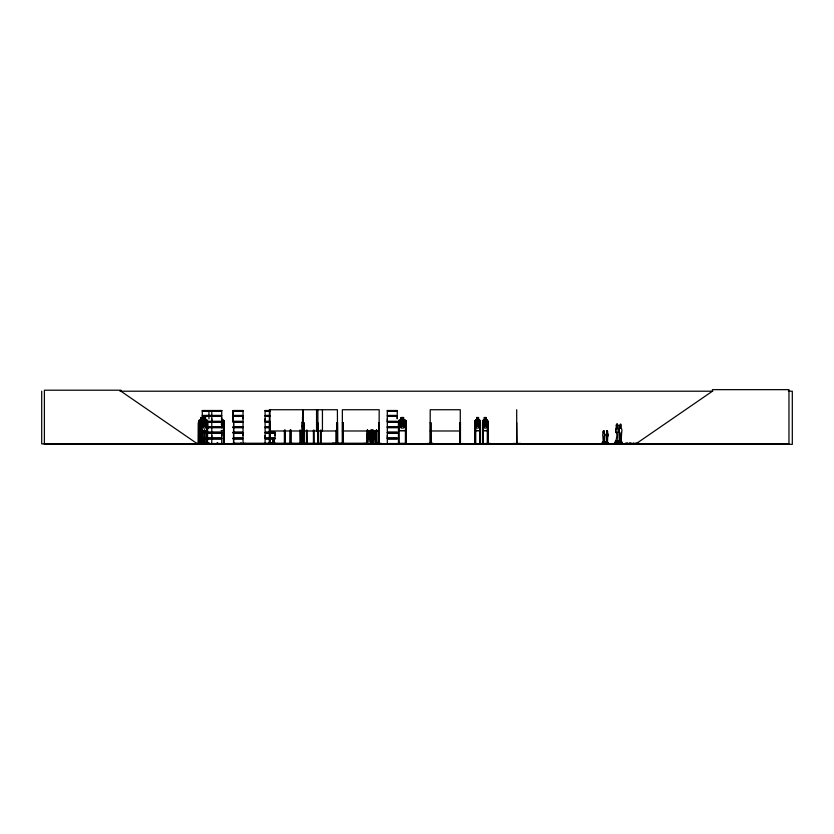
<?xml version="1.0" encoding="UTF-8"?>
<svg xmlns="http://www.w3.org/2000/svg" width="834" height="834" viewBox="0 0 834 834"><rect width="100%" height="100%" fill="white"/><g stroke="black" fill="none" stroke-linecap="round" stroke-linejoin="round"><path stroke-width="1.25" d="M211.794 435.557L211.794 437.996L211.784 433.107M211.794 418.835L211.794 421.274L211.784 416.395M221.708 435.557L221.708 433.107L202.276 433.107M233.113 421.274L233.113 416.395L243.048 416.395L243.038 421.274L233.103 421.274L233.103 416.395M243.038 435.557L243.038 433.107L233.103 433.107M243.038 418.835L243.038 416.395M265.108 437.996L265.108 433.107L275.043 433.107L275.032 437.996L265.108 437.996L265.118 435.557M270.07 421.274L265.108 421.274L265.118 418.835M275.032 435.557L275.032 433.107M397.255 437.996L387.31 437.996L387.32 435.557M397.255 421.274L387.31 421.274L387.32 418.835M397.245 416.395L397.245 418.835L397.255 416.395L387.31 416.395L387.31 421.274M266.14 443.886L274.105 443.897L273.604 438.799L274.605 443.834M314.043 443.125L314.032 443.897L321.997 443.469M344.317 443.834L332.276 443.459L344.369 443.897M512.847 443.5L520.823 443.469M604.004 443.083L604.191 436.255A1.772 0.897 -90 0 0 604.108 433.471L603.785 430.782M604.285 436.255L604.108 443.083L603.107 443.083M607.454 443.083L607.736 436.255A1.772 0.897 -90 0 0 607.548 433.471L607.486 431.105L606.777 430.782M617.671 442.698L618.088 432.45A2.658 1.345 -90 0 0 617.806 428.269L617.806 425.403A1.324 0.678 -90 0 0 617.139 424.079A1.324 0.678 -90 0 0 616.462 425.403L616.462 428.269A2.658 1.345 -90 0 0 616.18 432.45C618.474 434.66 614.522 443.375 616.399 441.165M621.111 442.698L621.528 432.45L621.247 442.698M273.281 443.834L273.479 438.799M615.992 441.728L615.659 441.176L616.868 441.53M615.794 441.718L616.097 441.165M619.047 441.561L620.402 441.405L619.62 432.45A2.658 1.345 -90 0 1 619.902 428.269L619.902 425.403A1.324 0.678 -90 0 1 620.579 424.079A1.324 0.678 -90 0 1 621.247 425.403L621.247 428.269A2.658 1.345 -90 0 1 621.528 432.45M619.433 441.728L619.485 441.134M620.246 441.082L620.371 441.488M619.745 441.165L620.329 441.634L619.297 441.123M603.43 430.782C603.389 435.192 602.106 431.449 603.879 430.782M603.232 442.124L602.544 441.916M602.826 442.072L603.43 442.385M607.548 443.083L606.547 443.083L606.464 436.255A1.772 0.897 -90 0 1 606.641 433.471L607.215 430.698M606.443 442.062L606.933 442.374M605.984 441.916L606.954 442.228L606.12 442.041M616.003 441.645L616.847 441.092M619.235 441.718L619.62 441.551M606.391 442.072L606.537 442.062M616.733 441.676L616.722 441.123L616.253 441.645M208.886 443.73L208.907 443.125M265.076 443.886L265.108 438.976L275.043 438.976M272.614 443.834L273.375 438.799L272.437 443.834M603.493 442.333L602.607 442.291M370.911 441.186L370.411 443.886M371.036 441.196L370.619 443.469M375.79 443.855L376.415 441.196L375.863 433.253L376.415 434.18M615.575 441.509L615.826 441.123M616.222 441.551L616.816 441.718L616.493 441.259M619.954 441.405L619.62 432.45M363.76 443.844L381.378 443.49L363.801 443.469M272.186 443.834L273.312 438.799L274.918 443.834M272.124 443.834L273.302 438.799M487.275 430.667L487.942 428.071M206.842 430.584L207.676 428.071L207.624 421.045L206.874 420.127L205.508 420.127M207.676 428.071L206.895 430.667L199.211 430.667L198.555 421.055L199.274 420.127L200.723 420.127M490.997 443.459L472.054 443.792M479.675 443.834L479.769 422.65L480.457 422.65L480.457 443.897M427.373 443.792L433.086 443.459L427.342 443.844M433.044 443.5L427.373 443.5M271.842 443.834L271.655 443.24M300.532 443.844L300.459 443.125M221.729 443.688L195.99 443.792L211.033 443.897M198.419 443.844L198.513 422.65M282.048 443.834L308.799 443.834M406.189 428.061L405.314 430.584L399.298 430.584M406.273 428.071L405.376 430.667L399.236 430.667L398.423 428.071M215.245 443.834L226.066 443.834M298.332 443.834L305.64 443.459L298.395 443.897M300.928 443.844L300.73 443.125M619.579 441.561L620.36 441.634M233.103 438.976L243.048 438.976L243.048 443.688L232.874 443.469L234.135 443.897L234.271 443.125L234.427 443.897M233.697 443.886L233.676 421.055M265.076 443.709L275.053 443.688M387.289 426.977L397.265 427.227M397.265 443.688L387.289 443.876M398.225 443.834L398.298 443.125L399.184 443.125M201.348 425.455L199.889 427.185L201.275 424.068L199.92 421.17L200.619 421.17M367.054 434.222L367.44 433.253M372.767 440.154L372.788 443.897L372.318 434.191L372.746 433.253L375.946 433.253M372.36 434.222L372.819 433.253M601.96 443.865L602.075 442.729L602.179 443.469L604.577 443.469L604.577 442.729M601.992 443.876L638.99 443.855L638.813 443.271L624.749 443.552M603.441 442.729L603.409 443.761M605.401 443.865L605.515 442.729L608.122 442.729L608.122 443.657M606.495 443.865L606.881 442.729M614.648 443.886L638.458 443.709M616.284 443.886L616.795 442.166M618.036 443.865L618.213 442.166M618.901 443.865L619.266 443.469L608.737 443.657M619.818 443.709L620.235 442.166M633.246 443.886L633.35 443.271M633.371 443.709L633.642 443.271M634.893 443.886L635.372 443.271M636.79 443.271L636.811 443.709M303.67 424.642L302.356 427.164M302.117 425.966L303.159 424.068L302.158 422.254M221.907 428.061L223.074 425.966L223.074 421.087L221.907 420.211L221.99 417.511M480.311 428.071L479.644 430.667L475.495 430.667L474.953 421.055L475.578 420.127L476.777 420.127M475.067 421.097L475.599 420.211M482.605 443.897L482.584 421.055L483.209 420.127L484.408 420.127L484.346 417.511L486.18 417.511L486.941 425.966L486.055 428.061L484.408 428.061L483.522 425.966L483.522 421.087L484.408 420.211L484.408 417.511M221.917 421.17L222.741 421.17L221.239 424.079L222.814 427.081L222.011 427.091M201.223 443.897L201.265 421.055L201.932 420.127L204.215 420.127M202.016 430.584L201.328 428.061L201.38 421.097L201.984 420.127M615.127 443.709L614.752 443.552M615.023 443.897L614.773 442.166L614.929 443.271L621.966 443.271L621.966 442.166M635.862 443.897L712.424 391.209L712.424 389.655L788.974 389.655L788.974 443.897L41.7 443.897L41.7 391.209M344.359 443.459L332.276 443.5M313.459 443.844L313.417 430.146M233.082 426.977L243.059 427.175M119.971 391.209L712.82 391.209M788.391 391.209L792.3 391.209L792.3 444.345L44.39 444.345L44.39 390.208L120.951 390.208L120.951 391.209L197.502 443.897M202.276 410.505L221.729 410.505M233.093 410.505L243.059 410.505M265.097 410.505L270.07 410.495M387.299 410.505L397.265 410.505M221.729 410.693L202.276 410.682L202.287 415.415L221.719 415.415L221.719 410.703M270.07 410.682L265.097 410.703L265.118 415.415L270.07 415.415M397.265 410.693L387.299 410.693L387.32 415.415L397.255 415.415L397.255 410.703M202.287 410.995L221.708 410.995M243.038 410.995L233.113 410.995L233.113 415.415L243.048 415.415L243.048 410.703L233.093 410.703L233.103 415.415M265.118 410.995L270.07 410.995M387.32 410.995L397.245 410.995M202.214 415.749L221.792 415.749M233.03 415.749L243.121 415.749M265.035 415.749L270.07 415.749M387.237 415.749L397.328 415.749M202.214 416.051L221.792 416.051M233.03 416.051L243.121 416.051M265.035 416.051L270.07 416.051M387.237 416.051L397.328 416.051M202.276 416.395L221.719 416.395M270.07 416.395L265.108 416.395L265.108 421.274M203.381 417.511L205.55 417.511L205.487 420.211L206.54 421.087L206.54 425.966L205.487 428.061L203.506 428.061L202.443 425.966L202.443 421.087L203.506 420.211L203.433 417.511L203.381 420.127M302.461 417.511L302.575 420.211M476.714 417.511L478.549 417.511L478.487 420.211M200.744 417.594L202.777 417.594M203.454 417.594L205.487 417.594M403.573 417.594L401.133 417.594L401.133 420.211L399.82 421.087L399.82 425.966L401.133 428.061L403.573 428.061L404.876 425.966L404.876 421.087L403.573 420.211L403.656 417.511L401.039 417.511L401.039 420.127L399.257 420.127L398.423 421.055L398.464 443.897M476.777 417.594L478.487 417.594M484.408 417.594L486.118 417.594L486.055 420.211M221.948 420.127L223.502 420.127L224.325 421.045L224.283 428.071L223.481 430.667L221.291 430.667M403.656 420.127L405.345 420.127L406.273 421.045L406.335 443.834M478.476 420.127L479.686 420.127L480.311 421.045L480.248 443.897L480.092 443.125M486.118 420.127L487.317 420.127M199.263 420.211L206.895 420.211M221.865 420.211L223.47 420.211L224.21 421.087L224.169 443.897M399.298 420.211L405.314 420.211L406.189 421.087M475.536 420.211L479.665 420.211M483.167 420.211L487.296 420.211L487.817 421.087L487.817 428.061M474.953 421.055L475.13 443.897M480.311 421.045L479.623 420.127M482.584 421.055L483.188 430.667M207.249 421.274L221.719 421.274M207.249 421.618L221.792 421.618M233.03 421.618L243.121 421.618M265.035 421.618L270.07 421.618M387.237 421.618L397.328 421.618M207.249 421.921L221.792 421.921M233.03 421.921L243.121 421.921M265.035 421.921L270.07 421.921M387.237 421.921L397.328 421.921M207.249 422.265L221.719 422.265M233.103 422.265L243.048 422.265L243.048 426.966L233.113 426.841L243.059 426.977M270.07 422.265L265.108 422.265L265.108 426.966L270.07 426.841L265.003 427.102L270.07 427.216M397.255 422.265L387.31 422.265L387.31 426.966L397.265 426.966M207.551 422.65L206.811 422.65L206.738 443.897M224.21 422.65L223.439 422.65L223.491 443.897M233.593 422.65L233.51 443.897M269.392 422.65L270.258 422.65M303.232 422.65L303.972 422.65L303.868 443.897M317.869 422.65L318.15 443.897M342.357 422.65L343.118 422.65L343.191 443.897M378.553 422.65L379.314 422.65L379.262 443.897M398.381 422.65L399.1 422.65L399.184 443.897M406.189 422.65L405.47 422.65L405.387 443.897M430.208 422.65L430.917 422.65L430.969 443.897M474.984 422.65L475.672 422.65M482.615 422.65L483.303 422.65L483.157 443.897M516.694 422.65L516.965 443.897M616.034 432.45A2.658 1.345 -90 0 1 616.316 428.269L616.462 425.403M616.316 425.403A1.324 0.678 -90 0 1 616.993 424.079A1.324 0.678 -90 0 1 617.671 425.403L617.806 425.403M619.902 425.403L619.902 428.269M207.249 426.831L221.708 426.841M387.32 426.841L397.245 426.841M207.249 426.977L221.729 426.977M207.249 427.237L221.729 427.227M207.249 427.394L221.729 427.404M233.093 427.404L243.059 427.394L243.038 432.127L233.103 432.127M270.07 427.404L265.097 427.394L265.118 432.127L275.043 432.127M397.265 427.404L387.299 427.394L387.32 432.127L397.255 432.127M207.249 427.717L221.708 427.706M233.113 427.706L243.038 427.706M265.118 427.706L270.07 427.706M387.32 427.706L397.245 427.706M201.317 428.071L201.964 430.667M474.953 428.071L475.557 430.667M482.646 428.071L483.126 430.667L487.337 430.667M617.671 425.403L617.806 428.269M206.895 430.584L199.263 430.584L198.669 428.061M221.281 430.584L223.47 430.584M301.96 430.584L304.222 430.584M475.536 430.584L479.665 430.584M483.167 430.584L487.296 430.584M301.918 430.667L304.233 430.667M269.392 430.99L302.752 430.99M303.232 430.99L337.405 430.99M342.357 430.99L379.178 430.99M430.208 430.99L460.274 430.99M603.879 430.928L604.108 431.553M607.225 430.782L607.548 431.553M202.276 432.127L221.719 432.127M202.214 432.471L221.792 432.471M233.03 432.471L243.121 432.471M265.035 432.471L275.116 432.471M387.237 432.471L397.328 432.471M618.088 432.45L617.942 432.45A2.658 1.345 -90 0 0 617.671 428.269M202.214 432.773L221.792 432.773M233.03 432.773L243.121 432.773M265.035 432.773L275.116 432.773M387.237 432.773L397.328 432.773M397.255 433.107L387.31 433.107L387.31 437.996M370.567 433.253L367.367 433.253L366.981 434.222L367.356 443.803L367.346 443.125M604.108 433.471L604.004 431.553M606.547 433.471L606.641 433.471A1.772 0.897 -90 0 0 606.36 436.255L606.547 443.083M607.454 431.553L607.548 433.471M370.963 434.18L370.484 433.253M607.736 436.255L607.632 436.255A1.772 0.897 -90 0 0 607.454 433.471M202.276 437.996L221.719 437.996L221.719 433.107M233.103 437.996L243.048 437.996L243.048 433.107M202.214 438.33L221.792 438.33M233.03 438.33L243.121 438.33M265.035 438.33L275.116 438.33M387.237 438.33L397.328 438.33M202.214 438.632L221.792 438.632M233.03 438.632L243.121 438.632M265.035 438.632L275.116 438.632M387.237 438.632L397.328 438.632M202.276 438.976L221.719 438.976L221.719 443.688M397.255 438.976L387.31 438.976L387.31 443.688M366.939 441.196L367.429 443.803M372.318 441.196L372.84 443.709M618.682 442.166L616.628 442.166L616.628 443.271M625.823 443.052L627.595 443.052M629.263 443.052L631.036 443.052M198.283 443.125L199.17 443.125M200.994 443.125L202.704 443.125M204.914 443.125L204.028 443.125L203.934 443.897L204.257 430.146M206.738 443.125L207.624 443.125L207.583 443.855M233.51 443.125L234.208 443.125M376.134 443.125L376.885 443.125M379.387 443.125L378.48 443.125L378.48 443.897M405.387 443.125L406.273 443.125M430.146 443.125L430.99 443.125M459.701 443.125L460.535 443.125M475.724 443.125L474.921 443.125L474.921 443.897M479.706 443.125L480.509 443.125M482.552 443.125L483.428 443.844M487.337 443.125L488.14 443.125M516.611 443.125L517.059 443.897M234.385 443.344L240.557 443.344L240.557 443.897L240.672 443.125M242.068 443.5L240.901 443.844M399.184 443.344L405.387 443.344M463.297 443.49L457.595 443.897M605.62 443.469L608.017 443.469L608.017 442.729M195.99 443.5L221.708 443.552M232.863 443.5L243.038 443.552M265.118 443.552L275.032 443.552M293.245 443.469L288.637 443.897L293.297 443.844M387.32 443.552L397.245 443.552M363.791 443.792L381.399 443.834M211.732 443.876L211.784 438.976M321.173 443.844L321.121 443.125M241.193 443.844L241.203 443.125M207.489 443.844L207.676 421.045L206.926 420.127M302.304 421.055L303.639 423.474M487.254 420.127L487.942 421.045L487.88 443.897M200.796 428.061L199.733 425.966L199.733 421.087L200.796 420.211L200.796 417.594M273.74 438.799L274.855 443.834M273.667 438.799L274.428 443.834M603.17 441.947L602.919 436.255A1.772 0.897 -90 0 1 603.201 433.471M622.122 443.552L622.122 442.166L620.079 442.166L620.079 443.271M619.526 443.271L619.693 440.946L618.911 440.946L618.911 443.271M619.078 440.946L619.078 443.271M618.369 442.166L618.369 443.271M616.253 443.271L616.253 440.946L615.471 440.946L615.471 443.271M616.086 440.946L616.086 443.271M615.638 440.946L615.638 443.271M606.777 442.729L606.777 443.657M606.506 441.916L606.506 443.469M606.401 441.916L606.401 443.469M606.099 441.916L605.984 443.469M604.681 443.657L604.681 442.729L603.316 442.729L603.316 443.469M603.065 441.916L603.065 443.469M602.951 441.916L602.951 443.469M602.659 441.916L602.544 443.469M516.694 409.734L516.694 443.897M516.653 443.125L516.611 443.897M488.067 443.897L488.088 422.65L487.4 422.65L487.337 443.897M487.765 443.125L487.723 443.897M487.598 422.65L487.546 443.897M483.094 422.65L482.98 443.897L482.813 422.65M482.636 443.125L482.761 443.897M479.967 422.65L479.915 443.897M478.424 417.594L479.31 425.966L478.424 428.061L476.777 428.061L475.891 425.966L475.891 421.087L476.777 420.211L476.777 417.511M475.672 427.644L475.724 443.897M475.641 443.125L475.526 443.897M475.463 422.65L475.38 443.897M475.182 427.644L475.276 443.897M460.441 443.897L460.472 422.65L459.763 422.65L459.711 443.897M460.274 443.897L460.274 409.734L430.208 409.734L430.156 443.897M460.149 443.125L460.076 443.897M459.961 422.65L459.899 443.897M430.719 422.65L430.771 443.897M430.625 443.125L430.521 443.897M430.407 422.65L430.407 443.897M406.106 443.125L406.106 443.897M405.543 443.125L405.543 443.897M399.017 443.125L399.017 443.897M379.084 443.897L379.178 409.734L342.357 409.734L342.388 443.897M378.813 443.125L378.792 443.897M378.699 422.65L378.626 443.897M376.812 430.146L376.801 443.897M376.572 430.146L376.624 443.897M376.436 430.146L376.436 432.648M376.436 443.125L376.395 443.897M376.207 430.146L376.165 443.897M375.686 443.897L375.686 443.24L243.538 443.24L243.538 443.897M375.071 433.253L375.071 430.636L375.623 439.091L374.956 441.186L373.705 441.186L373.027 434.212L373.736 430.636M374.132 443.24L374.132 443.897M373.653 430.636L373.653 433.253M373.173 443.125L373.184 443.897M373.142 430.146L373.142 433.899M373.142 440.154L373.132 443.897M372.902 430.146L372.902 433.899M372.902 440.154L372.944 443.897M372.767 430.146L372.767 433.899M372.537 430.146L372.537 433.899M372.537 440.154L372.537 443.897M371.432 430.146L371.474 443.897M371.193 430.146L371.193 443.897M371.057 430.146L371.015 443.897M370.828 430.146L370.786 443.897M369.691 430.636L369.691 433.253M369.618 430.636L370.244 439.091L369.577 441.186L368.326 441.186L367.648 439.091L368.284 430.636M368.357 430.636L368.399 433.336M367.763 430.146L367.763 432.648M367.523 430.146L367.523 432.648M367.523 443.125L367.565 443.897M367.387 430.146L367.387 432.648M367.158 430.146L367.106 443.897M342.983 422.65L343.055 443.897M342.868 443.125L342.889 443.897M342.618 443.125L342.597 443.897M342.503 422.65L342.503 443.897M337.634 443.897L337.572 422.65L336.821 422.65L336.759 443.897M337.53 443.897L337.405 409.734L303.232 409.734L303.274 443.897M337.311 443.125L337.27 443.897M337.082 443.125L337.103 443.897M336.988 422.65L336.926 443.897M336.404 430.323L336.394 443.897M336.133 430.323L336.123 443.897M322.435 409.734L322.435 430.99M321.226 430.146L321.288 443.897M320.569 443.125L320.569 443.897M320.485 430.146L320.402 443.897M317.879 409.734L317.869 443.897M316.566 409.734L316.566 430.99M314.137 430.146L314.23 443.897M313.344 443.125L313.334 443.897M307.329 443.125L307.329 443.897L307.141 430.146M307.058 443.125L307.037 443.897M306.672 443.125L306.683 443.897M306.474 430.146L306.495 443.897M306.401 443.125L306.401 443.897M304.035 443.125L304.035 443.897M303.805 422.65L303.805 443.897M303.513 443.125L303.482 443.897M303.399 422.65L303.399 443.897M302.982 418.032L302.982 418.908M302.992 443.125L302.992 443.897M302.888 443.897L302.919 422.65L302.189 422.65L302.127 443.897M302.638 443.897L302.752 409.734L269.392 409.734L269.403 443.897M302.575 421.087L302.575 425.966M302.481 443.125L302.45 443.897M302.356 422.65L302.294 443.897M300.553 430.146L300.626 443.897M300.084 443.125L300.073 443.897M299.875 430.146L299.979 443.897M299.802 443.125L299.802 443.897M291.003 443.125L291.003 443.897M290.93 430.146L290.91 443.897M290.774 430.146L290.68 443.897M290.461 443.125L290.461 443.897M290.347 430.146L290.274 443.897M290.18 430.146L290.117 443.897M285.124 430.146L285.197 443.897M284.967 430.146L285.04 443.897M284.853 443.125L284.874 443.897M284.655 443.125L284.634 443.897M284.384 430.146L284.384 443.897L284.311 443.125M270.299 443.125L270.299 443.897L270.122 422.65M269.987 409.734L269.976 443.897M269.903 443.125L269.862 443.897M269.674 443.125L269.653 443.897M269.559 422.65L269.497 443.897M268.558 443.24L268.558 443.897M262.293 443.897L258.978 443.897M257.122 443.897L253.807 443.897M245.092 443.24L245.092 443.897M241.38 443.125L241.422 443.897M224.283 443.897L224.283 443.125L223.366 443.125L223.366 443.897M223.971 443.125L223.992 443.897M223.564 422.65L223.564 443.897M221.907 421.087L221.907 425.966M221.521 418.032L221.521 418.908M217.872 443.125L217.82 443.897M217.81 443.897L217.653 443.125L217.632 443.897M217.32 443.125L217.34 443.897M217.153 443.125L217.142 443.897L217.028 443.125M211.784 410.703L211.794 415.415M211.784 422.265L211.784 426.966M211.784 427.425L211.794 432.127M208.969 443.125L209.042 443.897M208.948 410.703L208.959 415.415M208.948 416.395L208.959 418.835M208.75 443.125L208.729 443.897M208.437 443.125L208.323 443.897M208.25 443.125L208.25 443.897M207.395 422.65L207.395 443.897L207.061 443.125M206.968 422.65L206.905 443.897M205.435 417.594L205.435 420.211M204.841 430.146L204.914 443.897M204.684 430.146L204.747 443.897M204.591 443.125L204.57 443.897M204.372 443.125L204.372 443.897M203.767 443.125L203.767 443.897M203.725 443.125L203.621 443.897M202.777 420.211L202.85 417.511L200.671 417.511L200.744 420.211M202.631 430.146L202.579 443.897L202.506 430.146M202.089 443.125L202.078 443.897M201.859 430.146L201.88 443.897M201.713 443.897L201.807 422.65L201.067 422.65L201.077 443.897M201.651 422.65L201.526 443.897M201.338 443.125L201.317 443.897M200.796 421.087L200.796 425.966M199.17 443.897L199.097 422.65L198.356 422.65L198.283 443.897M198.94 422.65L199.003 443.897M198.846 443.125L198.742 443.897L198.628 443.125M479.227 427.081L478.664 427.164L477.694 424.642L476.162 427.185L477.319 424.068L476.297 421.034L477.663 423.474L479.164 421.076L478.049 424.079L479.227 427.081M486.858 427.081L485.325 424.642L484.366 427.164L483.772 427.081L484.95 424.068L483.928 421.034L486.055 421.087L486.055 425.966L484.408 425.966L484.377 421.097L485.294 423.474L486.795 421.076L485.68 424.079L486.858 427.081M206.279 427.081L205.56 427.091L204.434 424.642C203.746 428.822 201.004 427.206 203.986 424.068L202.652 421.076L204.403 423.474C205.091 419.481 207.76 421.097 204.862 424.079L206.279 427.081M404.636 427.081L403.75 427.091L402.363 424.642C401.373 428.593 398.141 427.811 401.8 424.068C398.339 421.066 401.425 419.502 402.311 423.474C403.302 419.711 406.429 420.503 402.885 424.079L404.636 427.081M202.422 418.032L201.15 418.032L201.15 418.908L202.422 418.908L202.422 418.032M205.133 418.032L203.861 418.032L203.861 418.908L205.133 418.908L205.133 418.032M403.135 418.032L401.561 418.032L401.561 418.908L403.135 418.908L403.135 418.032M478.132 418.032L477.069 418.032L477.069 418.908L478.132 418.908L478.132 418.032M485.763 418.032L484.7 418.032L484.7 418.908L485.763 418.908L485.763 418.032M205.487 421.087L203.506 421.087L203.506 425.966L205.487 425.966L205.487 421.087M403.573 421.087L401.133 421.087L401.133 425.966L403.573 425.966L403.573 421.087M478.424 421.087L476.777 421.087L476.777 425.966L478.424 425.966L478.424 421.087M369.347 431.157L368.545 431.157L368.545 432.033L369.347 432.033L369.347 431.157M374.727 431.157L373.924 431.157L373.924 432.033L374.727 432.033L374.727 431.157M369.577 434.212L368.326 434.212L368.326 439.091L369.577 439.091L369.577 434.212M374.956 434.212L373.705 434.212L373.705 439.091L374.956 439.091L374.956 434.212M367.804 443.897L367.794 443.125L367.763 443.897"/></g></svg>
